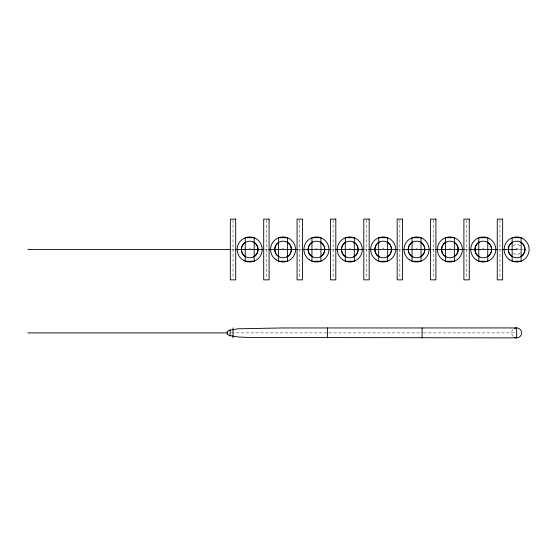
<?xml version="1.0" encoding="UTF-8"?>
<svg xmlns="http://www.w3.org/2000/svg" width="557" height="557" viewBox="0 0 557 557"><rect width="100%" height="100%" fill="white"/><g stroke="black" fill="none" stroke-linecap="round" stroke-linejoin="round"><path stroke-width="0.42" stroke-dasharray="2.79 2.09" d="M231.364 249.48L234.845 249.48M264.415 249.48L267.896 249.48M298.336 249.48L301.817 249.48M331.387 249.48L334.861 249.48M364.438 249.48L367.912 249.48M398.352 249.48L401.834 249.48M431.403 249.48L434.885 249.48M465.325 249.48L468.806 249.48M498.376 249.48L500.98 249.48M517.752 249.48L520.175 249.48M520.53 249.48L523.768 249.48M231.364 332.891L327.906 332.891M328.776 332.891L422.707 332.891M423.578 332.891L515.768 332.891M499.956 219.966L499.956 278.117M466.592 219.966L466.592 278.117M433.221 219.966L433.221 278.117M399.856 219.966L399.856 278.117M366.492 219.966L366.492 278.117M333.121 219.966L333.121 278.117M299.757 219.966L299.757 278.117M266.392 219.966L266.392 278.117M233.028 219.966L233.028 278.117M513.101 336.435A5.006 5.006 0 0 1 513.93 328.686M520.175 253.017A5.006 5.006 0 0 1 513.101 253.017M513.101 245.936A5.006 5.006 0 0 1 520.175 245.936M249.104 248.54A1.114 1.114 0 0 1 250.309 248.54M282.469 248.54A1.114 1.114 0 0 1 283.68 248.54M315.84 248.54A1.114 1.114 0 0 1 317.044 248.54M349.204 248.54A1.114 1.114 0 0 1 350.409 248.54M382.568 248.54A1.114 1.114 0 0 1 383.773 248.54M415.94 248.54A1.114 1.114 0 0 1 417.144 248.54M449.304 248.54A1.114 1.114 0 0 1 450.509 248.54M482.668 248.54A1.114 1.114 0 0 1 483.873 248.54M516.033 248.54A1.114 1.114 0 0 1 517.55 248.84A1.114 1.114 0 0 1 517.307 250.372"/><path stroke-width="0.84" d="M521.275 242.546C526.149 245.533 526.149 253.421 521.275 256.415M420.472 256.833C426.258 254.076 426.258 244.878 420.472 242.121M256.185 254.737L253.644 256.833M356.285 254.737L353.737 256.833M523.114 254.737L521.895 255.955M422.986 254.772L421.795 255.955M254.967 255.955C259.562 252.516 258.803 244.627 253.644 242.121M355.067 255.955C359.655 252.516 358.903 244.627 353.737 242.121M245.073 242.546C240.199 245.533 240.199 253.421 245.073 256.415M278.437 242.546C273.564 245.533 273.564 253.421 278.437 256.415M454.54 256.415C459.414 253.421 459.414 245.533 454.54 242.546M487.904 256.415C492.785 253.421 492.785 245.533 487.904 242.546M512.001 242.546C507.128 245.533 507.128 253.421 512.001 256.415M287.008 256.833C292.794 254.076 292.794 244.878 287.008 242.121M312.512 242.121C306.726 244.878 306.726 254.076 312.512 256.833M320.372 256.833C326.158 254.076 326.158 244.878 320.372 242.121M345.876 242.121C340.09 244.878 340.09 254.076 345.876 256.833M379.24 242.121C373.455 244.878 373.455 254.076 379.24 256.833M387.108 256.833C392.894 254.076 392.894 244.878 387.108 242.121M412.605 242.121C406.819 244.878 406.819 254.076 412.605 256.833M445.976 242.121C440.19 244.878 440.19 254.076 445.976 256.833M479.34 242.121C473.554 244.878 473.554 254.076 479.34 256.833M27.85 249.48L230.494 249.48M235.715 249.48L263.545 249.48M268.766 249.48L297.466 249.48M301.817 249.48L330.517 249.48M335.732 249.48L363.568 249.48M368.783 249.48L397.482 249.48M402.704 249.48L430.533 249.48M435.755 249.48L464.454 249.48M469.669 249.48L497.505 249.48M501.85 249.48L516.638 249.48M524.381 249.48L524.979 249.48A8.341 8.341 0 0 1 512.468 256.7A8.341 8.341 0 0 1 512.468 242.253A8.341 8.341 0 0 1 524.979 249.48M27.85 332.891L227.89 332.891M478.017 255.955L476.799 254.737M377.918 255.955L376.699 254.737M311.182 255.955L309.964 254.737M422.102 327.927L422.102 337.862M327.565 327.927L327.565 337.862M233.028 327.927L233.028 337.862M230.125 329.723L230.125 336.066M514.557 328.338A5.006 5.006 0 0 1 521.637 333.072A5.006 5.006 0 0 1 514.236 337.284M229.387 330.308L227.221 331.499L227.221 334.249L229.387 335.474L238.257 337.006L248.06 337.438L516.638 337.89L516.638 327.927L283.158 327.955L238.257 328.776L229.387 330.308M235.708 219.103L230.34 219.103L230.34 279.851L235.708 279.851L235.708 219.103M269.08 219.103L263.705 219.103L263.705 279.851L269.08 279.851L269.08 219.103M302.444 219.103L297.076 219.103L297.076 279.851L302.444 279.851L302.444 219.103M335.808 219.103L330.44 219.103L330.44 279.851L335.808 279.851L335.808 219.103M369.173 219.103L363.805 219.103L363.805 279.851L369.173 279.851L369.173 219.103M402.544 219.103L397.169 219.103L397.169 279.851L402.544 279.851L402.544 219.103M435.908 219.103L430.54 219.103L430.54 279.851L435.908 279.851L435.908 219.103M469.273 219.103L463.904 219.103L463.904 279.851L469.273 279.851L469.273 219.103M502.637 219.103L497.269 219.103L497.269 279.851L502.637 279.851L502.637 219.103M254.201 237.707L245.219 237.707L245.219 261.254L254.201 261.254L254.201 237.707M287.565 237.707L278.584 237.707L278.584 261.254L287.565 261.254L287.565 237.707M320.929 237.707L311.948 237.707L311.948 261.254L320.929 261.254L320.929 237.707M354.301 237.707L345.312 237.707L345.312 261.254L354.301 261.254L354.301 237.707M387.665 237.707L378.683 237.707L378.683 261.254L387.665 261.254L387.665 237.707M421.029 237.707L412.048 237.707L412.048 261.254L421.029 261.254L421.029 237.707M454.394 237.707L445.412 237.707L445.412 261.254L454.394 261.254L454.394 237.707M487.765 237.707L478.783 237.707L478.783 261.254L487.765 261.254L487.765 237.707M521.129 237.707L512.148 237.707L512.148 261.254L521.129 261.254L521.129 237.707M243.451 260.314A12.512 12.512 0 0 0 262.222 249.48A12.512 12.512 0 0 0 243.451 238.64A12.512 12.512 0 0 0 243.451 260.314M276.063 259.841A12.512 12.512 0 0 0 295.558 250.372A12.512 12.512 0 0 0 277.609 238.222A12.512 12.512 0 0 0 276.063 259.841M309.427 259.841A12.512 12.512 0 0 0 328.922 250.372A12.512 12.512 0 0 0 310.973 238.222A12.512 12.512 0 0 0 309.427 259.841M342.792 259.841A12.512 12.512 0 0 0 362.287 250.372A12.512 12.512 0 0 0 344.337 238.222A12.512 12.512 0 0 0 342.792 259.841M376.163 259.841A12.512 12.512 0 0 0 395.651 250.372A12.512 12.512 0 0 0 377.709 238.222A12.512 12.512 0 0 0 376.163 259.841M409.527 259.841A12.512 12.512 0 0 0 429.022 250.372A12.512 12.512 0 0 0 411.073 238.222A12.512 12.512 0 0 0 409.527 259.841M442.892 259.841A12.512 12.512 0 0 0 462.387 250.372A12.512 12.512 0 0 0 444.437 238.222A12.512 12.512 0 0 0 442.892 259.841M476.256 259.841A12.512 12.512 0 0 0 495.751 250.372A12.512 12.512 0 0 0 477.802 238.222A12.512 12.512 0 0 0 476.256 259.841M245.54 256.7A8.341 8.341 0 0 0 258.051 249.48A8.341 8.341 0 0 0 245.54 242.253A8.341 8.341 0 0 0 245.54 256.7M278.904 256.7A8.341 8.341 0 0 0 291.415 249.48A8.341 8.341 0 0 0 278.904 242.253A8.341 8.341 0 0 0 278.904 256.7M312.268 256.7A8.341 8.341 0 0 0 324.78 249.48A8.341 8.341 0 0 0 312.268 242.253A8.341 8.341 0 0 0 312.268 256.7M345.639 256.7A8.341 8.341 0 0 0 358.151 249.48A8.341 8.341 0 0 0 345.639 242.253A8.341 8.341 0 0 0 345.639 256.7M379.004 256.7A8.341 8.341 0 0 0 391.515 249.48A8.341 8.341 0 0 0 379.004 242.253A8.341 8.341 0 0 0 379.004 256.7M412.368 256.7A8.341 8.341 0 0 0 424.88 249.48A8.341 8.341 0 0 0 412.368 242.253A8.341 8.341 0 0 0 412.368 256.7M445.732 256.7A8.341 8.341 0 0 0 458.244 249.48A8.341 8.341 0 0 0 445.732 242.253A8.341 8.341 0 0 0 445.732 256.7M479.104 256.7A8.341 8.341 0 0 0 491.615 249.48A8.341 8.341 0 0 0 479.104 242.253A8.341 8.341 0 0 0 479.104 256.7M509.627 259.841A12.512 12.512 0 0 0 529.115 250.372A12.512 12.512 0 0 0 511.173 238.222A12.512 12.512 0 0 0 509.627 259.841"/></g></svg>
